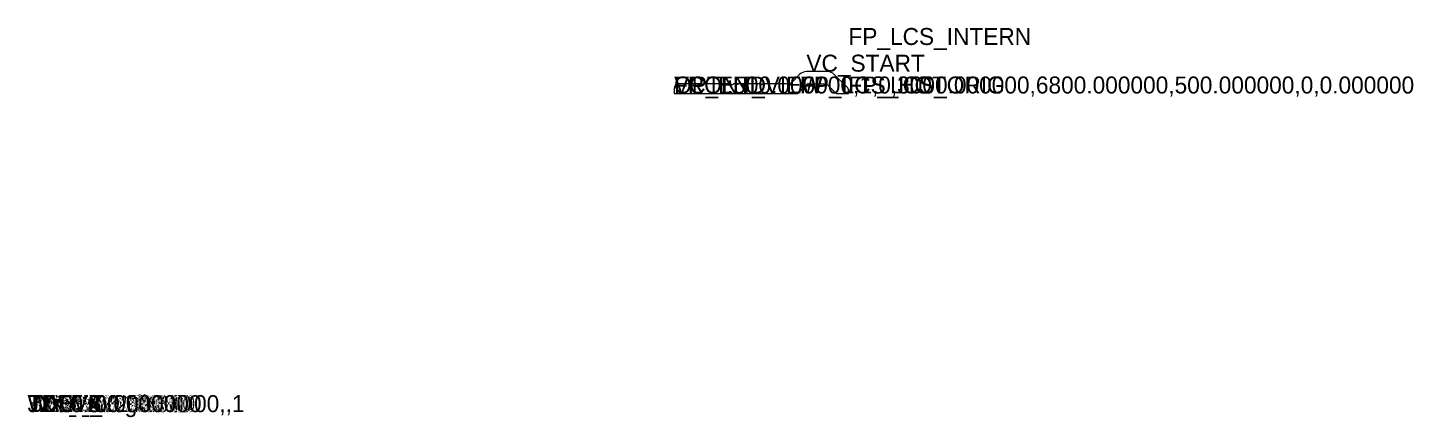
# Model space of a CAD drawing. Header units: metres. Extents: x 0 to 286, y -1 to 79.
import ezdxf

# ---------------------------------------------------------------- set-up
doc = ezdxf.new("R2010")
doc.units = ezdxf.units.M

msp = doc.modelspace()

# ---------------------------------------------------------------- linework, layer by layer
for p, q in [((159.323744, 69.602159), (157.702424, 67.980839)), ((165.084352, 70.187946), (160.737958, 70.187946)), ((169.266333, 66.834392), (166.498566, 69.602159)), ((133.416155, 66.687946), (133.416155, 65.687946)), ((139.11773, 67.687946), (134.416155, 67.687946)), ((139.416155, 67.387946), (139.11773, 67.687946)), ((139.714581, 67.687946), (139.416155, 67.387946)), ((145.11773, 67.687946), (139.714581, 67.687946)), ((145.416155, 67.387946), (145.11773, 67.687946)), ((145.714581, 67.687946), (145.416155, 67.387946)), ((151.11773, 67.687946), (145.714581, 67.687946)), ((151.416155, 67.387946), (151.11773, 67.687946)), ((151.714581, 67.687946), (151.416155, 67.387946)), ((156.995317, 67.687946), (151.714581, 67.687946)), ((158.966155, 65.687946), (160.819709, 67.541499)), ((161.173262, 67.687946), (164.649048, 67.687946)), ((165.002602, 67.541499), (166.856155, 65.687946)), ((169.412779, 65.687946), (169.412779, 66.480839)), ((133.416155, 65.687946), (158.966155, 65.687946)), ((166.856155, 65.687946), (169.412779, 65.687946))]:
    msp.add_line(p, q)
for centre, radius, start, end in [((160.737958, 68.187946), 2, 90, 135), ((165.084352, 68.187946), 2, 45, 90), ((134.416155, 66.687946), 1, 90, 180), ((156.995317, 68.687946), 1, 270, 315), ((161.173262, 67.187946), 0.5, 90, 135), ((164.649048, 67.187946), 0.5, 45, 90), ((168.912779, 66.480839), 0.5, 0, 45)]:
    msp.add_arc(centre, radius, start, end)

# ---------------------------------------------------------------- texts
for tag, p in [('FP_LCS_INTERN', (169.412779, 75.687946)), ('VC_START', (160.737958, 70.187946)), ('VC_END', (133.416155, 65.687946)), ('OPTI:500.000000,1,0,3000.000000,6800.000000,500.000000,0,0.000000', (133.416155, 65.687946)), ('FRONT_VIEW', (133.416155, 65.687946)), ('FP_LCS_HOT', (159.412779, 65.687946)), ('FP_LCS_ORIG', (169.412779, 65.687946)), ('WX:0', (0, 0)), ('WY:0', (0, 0)), ('JX:0', (0, 0)), ('JY:0', (0, 0)), ('TDEV3:0.000000', (0, 0)), ('TDEV4:0.000000', (0, 0)), ('TDEV5:0.000000', (0, 0)), ('TDEV:0.000000', (0, 0)), ('TDEV2:0.000000', (0, 0)), ('TDEV3:0.000000', (0, 0)), ('TDEV4:0.000000', (0, 0)), ('TDEV5:0.000000', (0, 0)), ('DESC:Soglia', (0, 0)), ('BL01:6800.000000,,1', (0, 0)), ('DENS:0.227800', (0, 0)), ('PANE_WIDTH:0', (0, 0)), ('MIN_VETRO:0', (0, 0)), ('MAX_VETRO:0', (0, 0))]:
    msp.add_attdef(tag, p, '', height=3.5)

doc.saveas('drawing.dxf')
